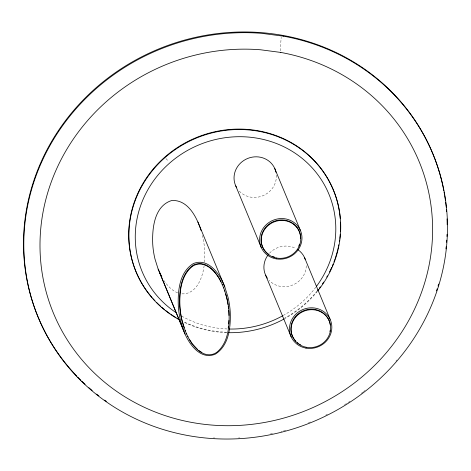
<?xml version="1.0" encoding="UTF-8"?>
<svg xmlns="http://www.w3.org/2000/svg" width="471" height="471" viewBox="0 0 471 471"><rect width="100%" height="100%" fill="white"/><g stroke="black" fill="none" stroke-linecap="round" stroke-linejoin="round"><path stroke-width="0.35" stroke-dasharray="2.35 1.77" d="M280.18 50.856L281.193 37.321M204.514 262.212L204.65 249.995A96.361 90.832 -22.5 0 0 202.436 235.412M204.131 265.638C202.695 277.625 196.348 294.622 181.741 293.869M177.644 292.85C171.921 290.536 167.558 285.838 164.155 280.822M165.927 158.556L168.718 161.5M396.894 360.015A213.593 201.341 -22.5 0 1 395.928 361.133M365.166 390.377A213.593 201.341 -22.5 0 1 363.465 391.695M362.894 392.137A213.593 201.341 -22.5 0 1 361.175 393.432M349.988 401.274A213.593 201.341 -22.5 0 1 343.901 405.137M327.528 414.239A213.593 201.341 -22.5 0 1 325.585 415.204M310.442 421.969A213.593 201.341 -22.5 0 1 308.428 422.77M285.856 430.282A213.593 201.341 -22.5 0 1 280.975 431.566M272.556 433.508A213.593 201.341 -22.5 0 1 270.442 433.944M239.827 437.93A213.593 201.341 -22.5 0 1 238.397 438.012M214.811 438.018A213.593 201.341 -22.5 0 1 213.387 437.942M306.262 265.803A21.36 20.135 -22.5 0 1 292.409 285.132A21.36 20.135 -22.5 0 1 269.147 280.392M269.53 253.215A21.36 20.135 -22.5 0 1 295.918 248.5M276.365 175.135A21.36 20.135 -22.5 0 1 263.23 195.595A21.36 20.135 -22.5 0 1 239.286 191.144M315.853 287.18A101.1 95.301 -22.5 0 1 283.265 315.464M227.187 328.964A101.1 95.301 -22.5 0 1 181.676 316.088M317.207 290.937A106.799 100.67 -22.5 0 1 284.519 318.219M226.963 332.226A106.799 100.67 -22.5 0 1 183.637 321.693M317.383 291.372A106.799 100.67 -22.5 0 1 284.702 318.655M226.451 332.644A106.799 100.67 -22.5 0 1 183.82 322.135"/><path stroke-width="0.71" d="M228.906 320.433L228.682 323.895M228.211 327.922L228.4 326.597M200.463 351.607L201.894 352.461M198.568 350.265L199.987 351.319M197.626 349.5L192.627 344.183M192.203 343.589L189.307 339.208M220.97 281.876C216.354 271.82 204.337 258.803 192.509 266.256C180.729 275.606 179.374 292.462 179.94 306.421A94.936 89.49 -22.5 0 0 182.118 320.786L184.09 327.622M161.871 277.03L158.156 269.124L154.947 258.873A96.361 90.832 -22.5 0 1 152.734 244.29C152.062 228.694 154.105 206.08 171.615 200.546C187.911 199.339 196.866 217.337 201.076 230.525M187.782 336.424C192.28 346.685 204.432 360.097 216.466 352.567C228.241 343.218 229.595 326.368 229.03 312.403A94.936 89.49 -22.5 0 0 226.851 298.043L224.661 290.678M222.389 284.831C217.932 274.169 207.281 259.268 193.946 264.767C180.54 273.227 179.186 291.531 179.722 305.897A94.936 89.49 -22.5 0 0 181.9 320.256L185.274 330.877M186.363 333.468L188 336.953M158.156 269.124L183.731 330.872C188.241 343.147 199.992 360.445 215.188 354.204C229.194 345.579 230.825 326.644 230.225 311.737A96.361 90.832 -22.5 0 0 228.011 297.16L224.802 286.904L197.897 221.982M224.802 286.904C220.293 274.628 208.541 257.331 193.345 263.566C179.339 272.191 177.708 291.125 178.309 306.038A96.361 90.832 -22.5 0 0 180.523 320.616L183.731 330.872M222.171 284.307L223.696 287.952M185.056 330.348L186.581 333.992M274.681 168.335L300.257 230.084M304.549 257.59L330.124 319.332M235.747 185.91L261.323 247.652M265.615 275.164L291.19 336.906M159.486 272.303L185.062 334.045M223.478 287.422L224.879 291.208M225.715 294.051L226.633 297.513A94.936 89.49 -22.5 0 1 228.029 304.643M228.971 315.482L228.812 311.879A94.936 89.49 -22.5 0 0 228.706 310.43M76.714 376.041A213.593 201.341 -22.5 0 1 141.83 56.744A213.593 201.341 -22.5 0 1 443.388 188.471M443.529 189.183A213.593 201.341 -22.5 0 1 443.806 190.614M444.071 192.044A213.593 201.341 -22.5 0 1 444.453 194.199M444.695 195.642A213.593 201.341 -22.5 0 1 445.448 200.693M445.637 202.141A213.593 201.341 -22.5 0 1 446.22 207.216M446.426 209.401A213.593 201.341 -22.5 0 1 446.614 211.579M447.044 218.885A213.593 201.341 -22.5 0 1 447.191 224.744M447.05 234.27A213.593 201.341 -22.5 0 1 446.95 236.471M446.732 240.145A213.593 201.341 -22.5 0 1 446.567 242.347M446.167 246.745A213.593 201.341 -22.5 0 1 445.925 248.941M438.672 284.025A213.593 201.341 -22.5 0 1 438.036 286.091M437.153 288.829A213.593 201.341 -22.5 0 1 436.47 290.878M106.358 401.345A213.593 201.341 -22.5 0 1 104.609 400.115M98.869 395.87A213.593 201.341 -22.5 0 1 96.614 394.115M92.198 390.524A213.593 201.341 -22.5 0 1 88.907 387.704M85.086 384.259A213.593 201.341 -22.5 0 1 81.883 381.233M80.835 380.209A213.593 201.341 -22.5 0 1 77.727 377.094M228.235 306.085A94.936 89.49 -22.5 0 1 228.5 308.258M267.363 278.214A21.36 20.135 -22.5 0 1 268.111 254.905M297.76 249.606A21.36 20.135 -22.5 0 1 305.314 259.556M295.788 341.204A19.935 18.793 -22.5 0 1 302.541 311.166A19.935 18.793 -22.5 0 1 330.271 324.955M330.195 330.23A19.935 18.793 -22.5 0 1 329.941 331.537M300.539 344.807A19.935 18.793 -22.5 0 1 299.379 344.136M298.273 343.388A19.935 18.793 -22.5 0 1 297.23 342.57M236.73 187.776A21.36 20.135 -22.5 0 1 247.893 158.368A21.36 20.135 -22.5 0 1 275.994 172.339M268.959 254.517A19.935 18.793 -22.5 0 1 272.055 222.224A19.935 18.793 -22.5 0 1 300.563 238.332M299.515 244.214A19.935 18.793 -22.5 0 1 298.744 246.086M274.428 257.06A19.935 18.793 -22.5 0 1 272.509 256.407M175.506 312.249A101.1 95.301 -22.5 0 1 155.071 178.756A101.1 95.301 -22.5 0 1 295.182 153.252A101.1 95.301 -22.5 0 1 316.271 286.627M282.653 315.805A101.1 95.301 -22.5 0 1 229.283 329.029M152.104 297.625A106.799 100.67 -22.5 0 1 195.577 137.885A106.799 100.67 -22.5 0 1 340.227 218.615M340.451 222.141A106.799 100.67 -22.5 0 1 340.421 231.349M340.233 234.187A106.799 100.67 -22.5 0 1 339.803 238.438M339.62 239.851A106.799 100.67 -22.5 0 1 339.414 241.258M338.814 244.785A106.799 100.67 -22.5 0 1 338.537 246.186M338.237 247.587A106.799 100.67 -22.5 0 1 337.925 248.982M337.754 249.677A106.799 100.67 -22.5 0 1 335.146 258.65M334.91 259.327A106.799 100.67 -22.5 0 1 333.921 262.035M333.127 264.054A106.799 100.67 -22.5 0 1 332.285 266.056M331.702 267.387A106.799 100.67 -22.5 0 1 329.523 271.967M327.469 275.818A106.799 100.67 -22.5 0 1 326.744 277.083M323.683 282.052A106.799 100.67 -22.5 0 1 322.464 283.883M320.345 286.868A106.799 100.67 -22.5 0 1 319.468 288.046M318.573 289.212A106.799 100.67 -22.5 0 1 317.666 290.36M179.168 319.379A106.799 100.67 -22.5 0 1 177.29 318.325M176.048 317.601A106.799 100.67 -22.5 0 1 171.214 314.528M170.037 313.721A106.799 100.67 -22.5 0 1 165.451 310.318M164.332 309.429A106.799 100.67 -22.5 0 1 161.612 307.145M160.552 306.203A106.799 100.67 -22.5 0 1 156.437 302.294M154.959 300.769A106.799 100.67 -22.5 0 1 153.04 298.691M179.345 319.821A106.799 100.67 -22.5 0 1 146.822 178.12A106.799 100.67 -22.5 0 1 297.219 146.611A106.799 100.67 -22.5 0 1 317.848 290.801M284.09 318.991A106.799 100.67 -22.5 0 1 228.529 332.697M283.707 36.214L261.876 33.359A213.593 201.341 -22.5 0 0 37.721 316.159A213.593 201.341 -22.5 0 0 395.251 362.941A213.593 201.341 -22.5 0 0 283.707 36.214M280.834 52.434L260.604 49.785A197.932 186.575 -22.5 0 0 52.893 311.849A197.932 186.575 -22.5 0 0 384.206 355.205A197.932 186.575 -22.5 0 0 280.834 52.434M305.973 348.104A21.36 20.135 -22.5 0 0 330.889 321.299A21.36 20.135 -22.5 0 0 295.105 314.958A21.36 20.135 -22.5 0 0 305.973 348.104M306.503 347.304A19.935 18.793 -22.5 0 0 329.759 322.282A19.935 18.793 -22.5 0 0 296.359 316.365A19.935 18.793 -22.5 0 0 306.503 347.304M276.106 258.856A21.36 20.135 -22.5 0 0 301.028 232.044A21.36 20.135 -22.5 0 0 265.244 225.703A21.36 20.135 -22.5 0 0 276.106 258.856M276.642 258.049A19.935 18.793 -22.5 0 0 299.897 233.027A19.935 18.793 -22.5 0 0 266.498 227.11A19.935 18.793 -22.5 0 0 276.642 258.049"/></g></svg>
